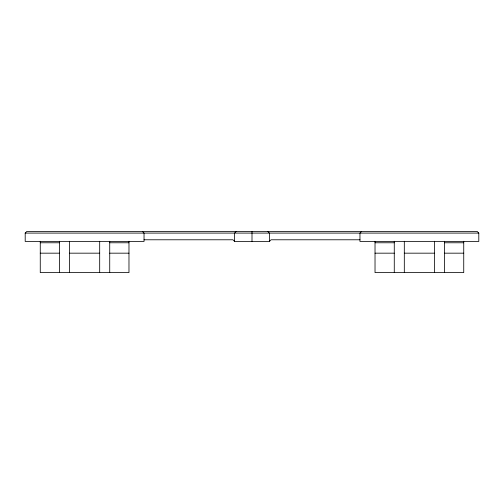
<?xml version="1.0" encoding="UTF-8"?>
<svg xmlns="http://www.w3.org/2000/svg" width="504" height="504" viewBox="0 0 504 504"><rect width="100%" height="100%" fill="white"/><g stroke="black" fill="none" stroke-linecap="round" stroke-linejoin="round"><path stroke-width="0.76" d="M142.367 231.412L144.037 233.087L144.037 241.454L25.2 241.454L25.2 233.087L26.876 231.412L477.124 231.412L478.8 233.087L478.8 241.454L359.963 241.454L359.963 233.087L361.633 231.412M236.282 231.412L234.606 233.087L234.606 241.454L269.394 241.454L271.07 239.784L359.963 239.784M25.2 233.087L478.8 233.087M144.037 239.784L232.93 239.784L234.606 241.454M40.263 242.771L59.51 242.771M109.727 242.771L128.974 242.771M375.026 242.771L394.273 242.771M444.49 242.771L463.737 242.771M40.263 253.172L59.51 253.172M69.558 253.172L99.685 253.172M109.727 253.172L128.974 253.172M375.026 253.172L394.273 253.172M404.315 253.172L434.442 253.172M444.49 253.172L463.737 253.172M267.719 231.412L269.394 233.087L269.394 241.454M463.737 241.284L463.737 272.588L375.026 272.588L375.026 241.284M444.49 241.284L444.49 272.588M434.442 241.271L434.442 272.588M404.315 241.271L404.315 272.588M394.273 241.284L394.273 272.588M252 231.412L252 241.454M128.974 241.284L128.974 272.588L40.263 272.588L40.263 241.284M109.727 241.284L109.727 272.588M99.685 241.271L99.685 272.588M69.558 241.271L69.558 272.588M59.51 241.284L59.51 272.588"/></g></svg>
